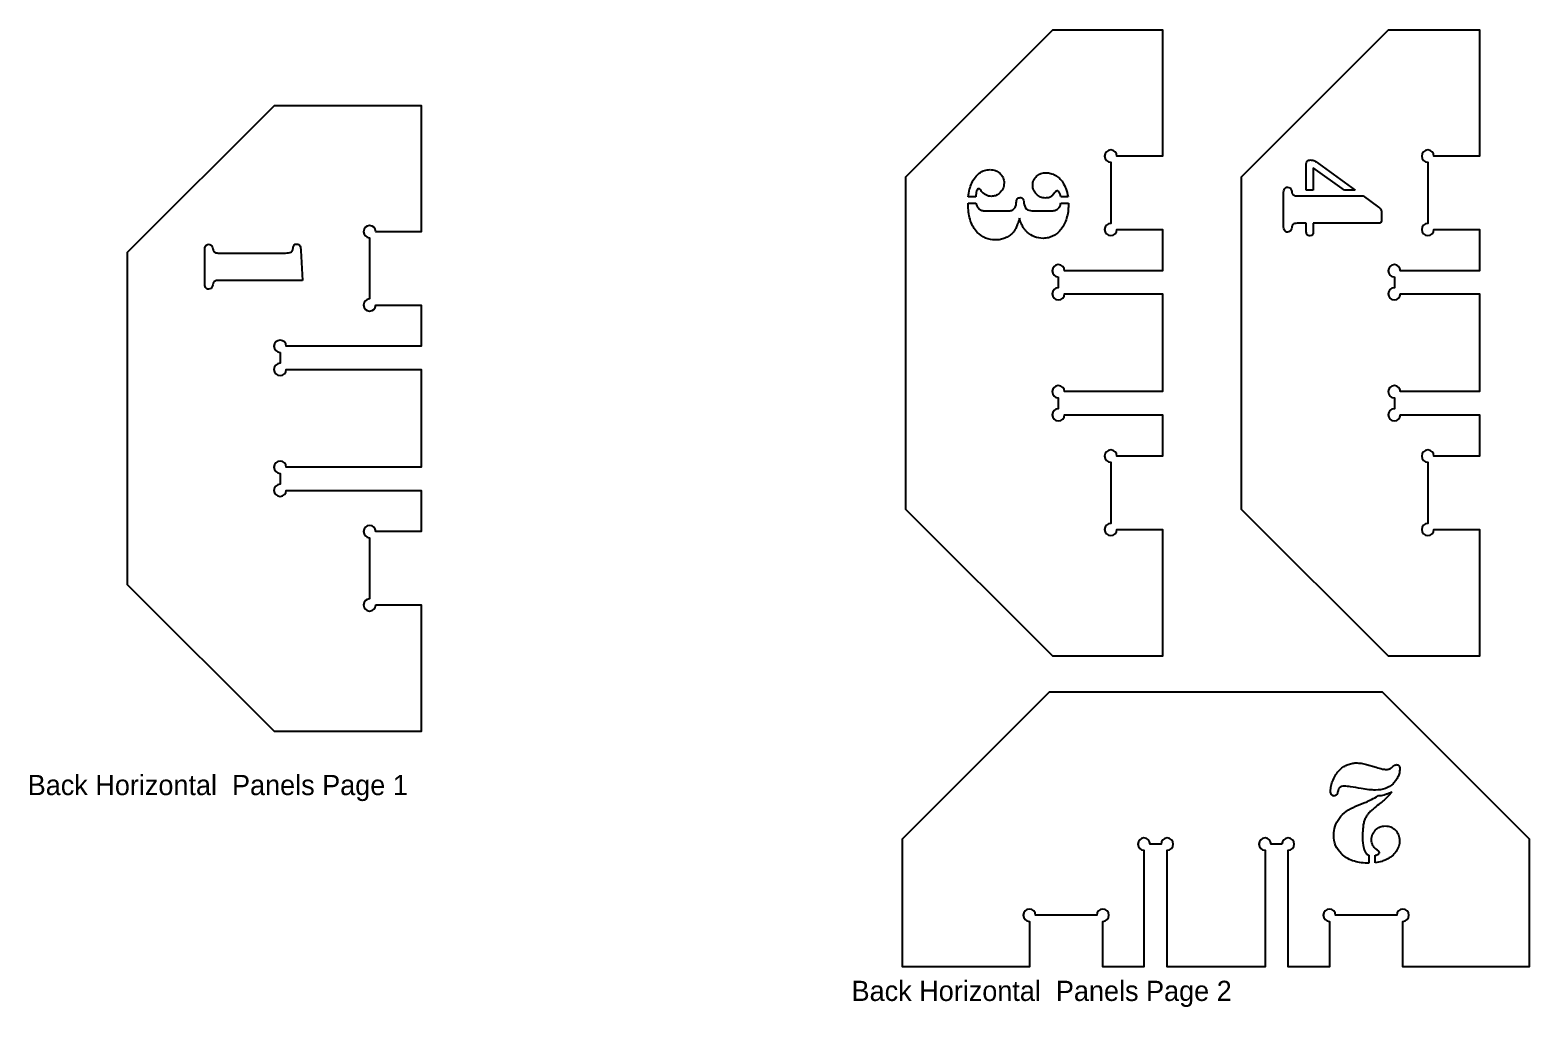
# Model space of a CAD drawing. Header units: inches. Extents: x 0.9 to 25.3, y 0.4 to 10.4.
# Drawn here: x 0.91 to 16.23, y 0.39 to 10.38 of the extents above; entities that cross this region are included whole.
import ezdxf

# ---------------------------------------------------------------- set-up
doc = ezdxf.new("R2010")
doc.units = ezdxf.units.IN
doc.header["$MEASUREMENT"] = 0
doc.layers.get('0').update_dxf_attribs({"lineweight": 0})

# ---------------------------------------------------------------- blocks, each defined once
blk = doc.blocks.new('Block_0')
at = {"color": 18, "lineweight": 25, "true_color": 0x000000}
for p, q in [((2.698, 7.795), (2.698, 8.125)), ((3.598, 8.132), (3.602, 8.158)), ((3.681, 8.125), (3.698, 7.82)), ((2.837, 8.1), (3.523, 8.1)), ((3.698, 7.82), (2.837, 7.82))]:
    blk.add_line(p, q, dxfattribs=at)
for points, knots in [([(3.469, 7.084), (3.434, 7.084), (3.406, 7.112), (3.406, 7.147), (3.406, 7.181), (3.434, 7.209), (3.469, 7.209), (3.503, 7.209), (3.531, 7.181), (3.531, 7.147), (3.531, 7.147), (4.911, 7.147), (4.911, 7.147), (4.911, 7.147), (4.911, 7.568), (4.911, 7.568), (4.911, 7.568), (4.446, 7.568), (4.446, 7.568), (4.446, 7.534), (4.418, 7.506), (4.383, 7.506), (4.349, 7.506), (4.321, 7.534), (4.321, 7.568), (4.321, 7.603), (4.349, 7.631), (4.383, 7.631), (4.383, 7.631), (4.383, 8.256), (4.383, 8.256), (4.349, 8.256), (4.321, 8.284), (4.321, 8.318), (4.321, 8.353), (4.349, 8.381), (4.383, 8.381), (4.418, 8.381), (4.446, 8.353), (4.446, 8.318), (4.446, 8.318), (4.911, 8.318), (4.911, 8.318), (4.911, 8.318), (4.911, 9.608), (4.911, 9.608), (4.911, 9.608), (3.411, 9.608), (3.411, 9.608), (3.411, 9.608), (1.911, 8.108), (1.911, 8.108), (1.911, 8.108), (1.911, 4.708), (1.911, 4.708), (1.911, 4.708), (3.411, 3.208), (3.411, 3.208), (3.411, 3.208), (4.911, 3.208), (4.911, 3.208), (4.911, 3.208), (4.911, 4.503), (4.911, 4.503), (4.911, 4.503), (4.446, 4.503), (4.446, 4.503), (4.446, 4.468), (4.418, 4.44), (4.383, 4.44), (4.349, 4.44), (4.321, 4.468), (4.321, 4.503), (4.321, 4.537), (4.349, 4.565), (4.383, 4.565), (4.383, 4.565), (4.383, 5.19), (4.383, 5.19), (4.349, 5.19), (4.321, 5.218), (4.321, 5.253), (4.321, 5.287), (4.349, 5.315), (4.383, 5.315), (4.418, 5.315), (4.446, 5.287), (4.446, 5.253), (4.446, 5.253), (4.911, 5.253), (4.911, 5.253), (4.911, 5.253), (4.911, 5.674), (4.911, 5.674), (4.911, 5.674), (3.531, 5.674), (3.531, 5.674), (3.531, 5.64), (3.503, 5.612), (3.469, 5.612), (3.434, 5.612), (3.406, 5.64), (3.406, 5.674), (3.406, 5.709), (3.434, 5.737), (3.469, 5.737), (3.469, 5.737), (3.469, 5.848), (3.469, 5.848), (3.434, 5.848), (3.406, 5.876), (3.406, 5.911), (3.406, 5.945), (3.434, 5.973), (3.469, 5.973), (3.503, 5.973), (3.531, 5.945), (3.531, 5.911), (3.531, 5.911), (4.911, 5.911), (4.911, 5.911), (4.911, 5.911), (4.911, 6.911), (4.911, 6.911), (4.911, 6.911), (3.531, 6.911), (3.531, 6.911), (3.531, 6.876), (3.503, 6.848), (3.469, 6.848), (3.434, 6.848), (3.406, 6.876), (3.406, 6.911), (3.406, 6.945), (3.434, 6.973), (3.469, 6.973), (3.469, 6.973), (3.469, 7.084), (3.469, 7.084)], [0, 0, 0, 0, 1, 1, 1, 2, 2, 2, 3, 3, 3, 4, 4, 4, 5, 5, 5, 6, 6, 6, 7, 7, 7, 8, 8, 8, 9, 9, 9, 10, 10, 10, 11, 11, 11, 12, 12, 12, 13, 13, 13, 14, 14, 14, 15, 15, 15, 16, 16, 16, 17, 17, 17, 18, 18, 18, 19, 19, 19, 20, 20, 20, 21, 21, 21, 22, 22, 22, 23, 23, 23, 24, 24, 24, 25, 25, 25, 26, 26, 26, 27, 27, 27, 28, 28, 28, 29, 29, 29, 30, 30, 30, 31, 31, 31, 32, 32, 32, 33, 33, 33, 34, 34, 34, 35, 35, 35, 36, 36, 36, 37, 37, 37, 38, 38, 38, 39, 39, 39, 40, 40, 40, 41, 41, 41, 42, 42, 42, 43, 43, 43, 44, 44, 44, 45, 45, 45, 46, 46, 46, 46]), ([(2.698, 8.125), (2.698, 8.135), (2.698, 8.144), (2.7, 8.153), (2.701, 8.159), (2.704, 8.165), (2.706, 8.171)], [0, 0, 0, 0, 1, 1, 1, 2, 2, 2, 2]), ([(2.706, 8.171), (2.71, 8.177), (2.714, 8.182), (2.72, 8.185), (2.725, 8.188), (2.731, 8.189), (2.737, 8.19)], [0, 0, 0, 0, 1, 1, 1, 2, 2, 2, 2]), ([(2.737, 8.19), (2.747, 8.189), (2.757, 8.187), (2.763, 8.181), (2.771, 8.176), (2.774, 8.165), (2.777, 8.155)], [0, 0, 0, 0, 1, 1, 1, 2, 2, 2, 2]), ([(2.777, 8.155), (2.779, 8.148), (2.781, 8.14), (2.783, 8.132), (2.784, 8.129), (2.786, 8.125), (2.787, 8.121)], [0, 0, 0, 0, 1, 1, 1, 2, 2, 2, 2]), ([(2.787, 8.121), (2.788, 8.12), (2.789, 8.118), (2.79, 8.116), (2.791, 8.114), (2.794, 8.113), (2.796, 8.111)], [0, 0, 0, 0, 1, 1, 1, 2, 2, 2, 2]), ([(3.578, 8.108), (3.583, 8.111), (3.589, 8.114), (3.592, 8.118), (3.595, 8.122), (3.597, 8.127), (3.598, 8.132)], [0, 0, 0, 0, 1, 1, 1, 2, 2, 2, 2]), ([(3.602, 8.158), (3.604, 8.168), (3.607, 8.178), (3.613, 8.184), (3.619, 8.189), (3.628, 8.191), (3.637, 8.192)], [0, 0, 0, 0, 1, 1, 1, 2, 2, 2, 2]), ([(3.637, 8.192), (3.644, 8.191), (3.652, 8.19), (3.658, 8.187), (3.664, 8.183), (3.669, 8.177), (3.673, 8.17)], [0, 0, 0, 0, 1, 1, 1, 2, 2, 2, 2]), ([(3.673, 8.17), (3.675, 8.165), (3.677, 8.159), (3.678, 8.154), (3.68, 8.144), (3.681, 8.135), (3.681, 8.125)], [0, 0, 0, 0, 1, 1, 1, 2, 2, 2, 2]), ([(2.796, 8.111), (2.801, 8.108), (2.807, 8.105), (2.812, 8.103), (2.82, 8.1), (2.828, 8.1), (2.837, 8.1)], [0, 0, 0, 0, 1, 1, 1, 2, 2, 2, 2]), ([(3.523, 8.1), (3.534, 8.1), (3.545, 8.1), (3.555, 8.102), (3.563, 8.103), (3.571, 8.106), (3.578, 8.108)], [0, 0, 0, 0, 1, 1, 1, 2, 2, 2, 2]), ([(2.837, 7.82), (2.828, 7.82), (2.82, 7.82), (2.812, 7.818), (2.807, 7.816), (2.801, 7.812), (2.796, 7.809)], [0, 0, 0, 0, 1, 1, 1, 2, 2, 2, 2]), ([(2.706, 7.748), (2.704, 7.755), (2.701, 7.761), (2.7, 7.767), (2.698, 7.776), (2.698, 7.785), (2.698, 7.795)], [0, 0, 0, 0, 1, 1, 1, 2, 2, 2, 2]), ([(2.737, 7.729), (2.731, 7.73), (2.725, 7.731), (2.72, 7.734), (2.714, 7.737), (2.71, 7.743), (2.706, 7.748)], [0, 0, 0, 0, 1, 1, 1, 2, 2, 2, 2]), ([(2.777, 7.765), (2.774, 7.754), (2.771, 7.744), (2.763, 7.738), (2.757, 7.733), (2.747, 7.731), (2.737, 7.729)], [0, 0, 0, 0, 1, 1, 1, 2, 2, 2, 2]), ([(2.787, 7.798), (2.786, 7.795), (2.784, 7.791), (2.783, 7.787), (2.781, 7.78), (2.779, 7.772), (2.777, 7.765)], [0, 0, 0, 0, 1, 1, 1, 2, 2, 2, 2]), ([(2.796, 7.809), (2.794, 7.808), (2.791, 7.806), (2.79, 7.804), (2.789, 7.802), (2.788, 7.8), (2.787, 7.798)], [0, 0, 0, 0, 1, 1, 1, 2, 2, 2, 2])]:
    blk.add_open_spline(points, degree=3, knots=knots, dxfattribs=at)
blk = doc.blocks.new('Block_1')
at = {"color": 18, "lineweight": 25, "true_color": 0x000000}
for p, q in [((14.568, 2.872), (14.665, 2.844)), ((14.455, 2.445), (14.551, 2.483)), ((14.668, 2.542), (14.69, 2.554)), ((14.591, 1.864), (14.572, 1.864)), ((14.591, 1.944), (14.591, 1.864)), ((14.656, 1.866), (14.656, 1.944))]:
    blk.add_line(p, q, dxfattribs=at)
for points, knots in [([(13.704, 2.058), (13.704, 2.093), (13.732, 2.121), (13.767, 2.121), (13.801, 2.121), (13.829, 2.093), (13.829, 2.058), (13.829, 2.024), (13.801, 1.996), (13.767, 1.996), (13.767, 1.996), (13.767, 0.804), (13.767, 0.804), (13.767, 0.804), (14.188, 0.804), (14.188, 0.804), (14.188, 0.804), (14.188, 1.269), (14.188, 1.269), (14.154, 1.269), (14.126, 1.297), (14.126, 1.332), (14.126, 1.366), (14.154, 1.394), (14.188, 1.394), (14.223, 1.394), (14.251, 1.366), (14.251, 1.332), (14.251, 1.332), (14.876, 1.332), (14.876, 1.332), (14.876, 1.366), (14.904, 1.394), (14.938, 1.394), (14.973, 1.394), (15.001, 1.366), (15.001, 1.332), (15.001, 1.297), (14.973, 1.269), (14.938, 1.269), (14.938, 1.269), (14.938, 0.804), (14.938, 0.804), (14.938, 0.804), (16.228, 0.804), (16.228, 0.804), (16.228, 0.804), (16.228, 2.114), (16.228, 2.114), (16.228, 2.114), (14.728, 3.614), (14.728, 3.614), (14.728, 3.614), (11.328, 3.614), (11.328, 3.614), (11.328, 3.614), (9.828, 2.114), (9.828, 2.114), (9.828, 2.114), (9.828, 0.804), (9.828, 0.804), (9.828, 0.804), (11.123, 0.804), (11.123, 0.804), (11.123, 0.804), (11.123, 1.269), (11.123, 1.269), (11.089, 1.269), (11.061, 1.297), (11.061, 1.332), (11.061, 1.366), (11.089, 1.394), (11.123, 1.394), (11.158, 1.394), (11.186, 1.366), (11.186, 1.332), (11.186, 1.332), (11.811, 1.332), (11.811, 1.332), (11.811, 1.366), (11.839, 1.394), (11.873, 1.394), (11.908, 1.394), (11.936, 1.366), (11.936, 1.332), (11.936, 1.297), (11.908, 1.269), (11.873, 1.269), (11.873, 1.269), (11.873, 0.804), (11.873, 0.804), (11.873, 0.804), (12.294, 0.804), (12.294, 0.804), (12.294, 0.804), (12.294, 1.996), (12.294, 1.996), (12.26, 1.996), (12.232, 2.024), (12.232, 2.058), (12.232, 2.093), (12.26, 2.121), (12.294, 2.121), (12.329, 2.121), (12.357, 2.093), (12.357, 2.058), (12.357, 2.058), (12.468, 2.058), (12.468, 2.058), (12.468, 2.093), (12.496, 2.121), (12.531, 2.121), (12.565, 2.121), (12.593, 2.093), (12.593, 2.058), (12.593, 2.024), (12.565, 1.996), (12.531, 1.996), (12.531, 1.996), (12.531, 0.804), (12.531, 0.804), (12.531, 0.804), (13.531, 0.804), (13.531, 0.804), (13.531, 0.804), (13.531, 1.996), (13.531, 1.996), (13.496, 1.996), (13.468, 2.024), (13.468, 2.058), (13.468, 2.093), (13.496, 2.121), (13.531, 2.121), (13.565, 2.121), (13.593, 2.093), (13.593, 2.058), (13.593, 2.058), (13.704, 2.058), (13.704, 2.058)], [0, 0, 0, 0, 1, 1, 1, 2, 2, 2, 3, 3, 3, 4, 4, 4, 5, 5, 5, 6, 6, 6, 7, 7, 7, 8, 8, 8, 9, 9, 9, 10, 10, 10, 11, 11, 11, 12, 12, 12, 13, 13, 13, 14, 14, 14, 15, 15, 15, 16, 16, 16, 17, 17, 17, 18, 18, 18, 19, 19, 19, 20, 20, 20, 21, 21, 21, 22, 22, 22, 23, 23, 23, 24, 24, 24, 25, 25, 25, 26, 26, 26, 27, 27, 27, 28, 28, 28, 29, 29, 29, 30, 30, 30, 31, 31, 31, 32, 32, 32, 33, 33, 33, 34, 34, 34, 35, 35, 35, 36, 36, 36, 37, 37, 37, 38, 38, 38, 39, 39, 39, 40, 40, 40, 41, 41, 41, 42, 42, 42, 43, 43, 43, 44, 44, 44, 45, 45, 45, 46, 46, 46, 46]), ([(14.226, 2.713), (14.235, 2.733), (14.244, 2.752), (14.255, 2.77), (14.265, 2.785), (14.277, 2.8), (14.29, 2.814)], [0, 0, 0, 0, 1, 1, 1, 2, 2, 2, 2]), ([(14.29, 2.814), (14.301, 2.825), (14.313, 2.835), (14.326, 2.844), (14.339, 2.853), (14.354, 2.861), (14.369, 2.868)], [0, 0, 0, 0, 1, 1, 1, 2, 2, 2, 2]), ([(14.369, 2.868), (14.385, 2.874), (14.4, 2.88), (14.416, 2.883), (14.43, 2.886), (14.445, 2.887), (14.459, 2.889)], [0, 0, 0, 0, 1, 1, 1, 2, 2, 2, 2]), ([(14.459, 2.889), (14.477, 2.888), (14.495, 2.887), (14.512, 2.885), (14.531, 2.882), (14.549, 2.877), (14.568, 2.872)], [0, 0, 0, 0, 1, 1, 1, 2, 2, 2, 2]), ([(14.665, 2.844), (14.687, 2.837), (14.709, 2.831), (14.732, 2.826), (14.744, 2.824), (14.757, 2.822), (14.77, 2.821)], [0, 0, 0, 0, 1, 1, 1, 2, 2, 2, 2]), ([(14.77, 2.821), (14.782, 2.822), (14.793, 2.824), (14.803, 2.828), (14.816, 2.834), (14.827, 2.843), (14.838, 2.852)], [0, 0, 0, 0, 1, 1, 1, 2, 2, 2, 2]), ([(14.838, 2.852), (14.844, 2.857), (14.851, 2.863), (14.858, 2.866), (14.863, 2.868), (14.868, 2.869), (14.873, 2.871)], [0, 0, 0, 0, 1, 1, 1, 2, 2, 2, 2]), ([(14.873, 2.871), (14.878, 2.87), (14.883, 2.87), (14.887, 2.868), (14.892, 2.866), (14.895, 2.863), (14.899, 2.86)], [0, 0, 0, 0, 1, 1, 1, 2, 2, 2, 2]), ([(14.908, 2.828), (14.907, 2.815), (14.906, 2.802), (14.903, 2.788), (14.9, 2.775), (14.895, 2.761), (14.89, 2.748)], [0, 0, 0, 0, 1, 1, 1, 2, 2, 2, 2]), ([(14.899, 2.86), (14.901, 2.856), (14.904, 2.851), (14.906, 2.847), (14.907, 2.841), (14.908, 2.835), (14.908, 2.828)], [0, 0, 0, 0, 1, 1, 1, 2, 2, 2, 2]), ([(14.199, 2.6), (14.201, 2.618), (14.202, 2.636), (14.206, 2.653), (14.21, 2.674), (14.218, 2.693), (14.226, 2.713)], [0, 0, 0, 0, 1, 1, 1, 2, 2, 2, 2]), ([(14.28, 2.618), (14.279, 2.614), (14.278, 2.61), (14.277, 2.606), (14.275, 2.6), (14.273, 2.594), (14.272, 2.588)], [0, 0, 0, 0, 1, 1, 1, 2, 2, 2, 2]), ([(14.289, 2.633), (14.288, 2.631), (14.286, 2.628), (14.284, 2.626), (14.283, 2.623), (14.281, 2.621), (14.28, 2.618)], [0, 0, 0, 0, 1, 1, 1, 2, 2, 2, 2]), ([(14.341, 2.651), (14.331, 2.65), (14.32, 2.65), (14.311, 2.646), (14.303, 2.643), (14.296, 2.638), (14.289, 2.633)], [0, 0, 0, 0, 1, 1, 1, 2, 2, 2, 2]), ([(14.514, 2.626), (14.478, 2.633), (14.442, 2.64), (14.405, 2.645), (14.384, 2.647), (14.363, 2.649), (14.341, 2.651)], [0, 0, 0, 0, 1, 1, 1, 2, 2, 2, 2]), ([(14.659, 2.61), (14.638, 2.611), (14.617, 2.612), (14.596, 2.614), (14.569, 2.617), (14.541, 2.622), (14.514, 2.626)], [0, 0, 0, 0, 1, 1, 1, 2, 2, 2, 2]), ([(14.84, 2.676), (14.815, 2.657), (14.79, 2.638), (14.762, 2.627), (14.73, 2.614), (14.694, 2.612), (14.659, 2.61)], [0, 0, 0, 0, 1, 1, 1, 2, 2, 2, 2]), ([(14.89, 2.748), (14.883, 2.735), (14.877, 2.721), (14.868, 2.709), (14.86, 2.697), (14.85, 2.687), (14.84, 2.676)], [0, 0, 0, 0, 1, 1, 1, 2, 2, 2, 2]), ([(14.21, 2.563), (14.207, 2.568), (14.204, 2.574), (14.202, 2.579), (14.2, 2.586), (14.2, 2.593), (14.199, 2.6)], [0, 0, 0, 0, 1, 1, 1, 2, 2, 2, 2]), ([(14.237, 2.55), (14.232, 2.551), (14.227, 2.551), (14.222, 2.553), (14.218, 2.555), (14.214, 2.559), (14.21, 2.563)], [0, 0, 0, 0, 1, 1, 1, 2, 2, 2, 2]), ([(14.272, 2.588), (14.269, 2.577), (14.266, 2.567), (14.259, 2.56), (14.254, 2.555), (14.245, 2.553), (14.237, 2.55)], [0, 0, 0, 0, 1, 1, 1, 2, 2, 2, 2]), ([(14.551, 2.483), (14.568, 2.491), (14.584, 2.498), (14.601, 2.506), (14.624, 2.517), (14.646, 2.53), (14.668, 2.542)], [0, 0, 0, 0, 1, 1, 1, 2, 2, 2, 2]), ([(14.692, 2.464), (14.673, 2.449), (14.653, 2.433), (14.635, 2.417), (14.623, 2.407), (14.611, 2.397), (14.6, 2.386)], [0, 0, 0, 0, 1, 1, 1, 2, 2, 2, 2]), ([(14.69, 2.554), (14.7, 2.555), (14.71, 2.555), (14.719, 2.556), (14.728, 2.558), (14.738, 2.56), (14.747, 2.562)], [0, 0, 0, 0, 1, 1, 1, 2, 2, 2, 2]), ([(14.772, 2.531), (14.761, 2.521), (14.75, 2.511), (14.739, 2.502), (14.724, 2.488), (14.708, 2.476), (14.692, 2.464)], [0, 0, 0, 0, 1, 1, 1, 2, 2, 2, 2]), ([(14.747, 2.562), (14.758, 2.566), (14.769, 2.57), (14.78, 2.574), (14.795, 2.579), (14.81, 2.586), (14.825, 2.592)], [0, 0, 0, 0, 1, 1, 1, 2, 2, 2, 2]), ([(14.825, 2.592), (14.817, 2.581), (14.808, 2.57), (14.799, 2.559), (14.79, 2.55), (14.781, 2.54), (14.772, 2.531)], [0, 0, 0, 0, 1, 1, 1, 2, 2, 2, 2]), ([(14.232, 2.149), (14.235, 2.181), (14.237, 2.213), (14.247, 2.242), (14.256, 2.271), (14.273, 2.298), (14.29, 2.324)], [0, 0, 0, 0, 1, 1, 1, 2, 2, 2, 2]), ([(14.29, 2.324), (14.312, 2.349), (14.334, 2.373), (14.36, 2.393), (14.389, 2.414), (14.422, 2.429), (14.455, 2.445)], [0, 0, 0, 0, 1, 1, 1, 2, 2, 2, 2]), ([(14.559, 2.331), (14.554, 2.319), (14.549, 2.307), (14.545, 2.295), (14.54, 2.282), (14.538, 2.268), (14.535, 2.255)], [0, 0, 0, 0, 1, 1, 1, 2, 2, 2, 2]), ([(14.6, 2.386), (14.592, 2.378), (14.584, 2.369), (14.578, 2.36), (14.571, 2.351), (14.565, 2.341), (14.559, 2.331)], [0, 0, 0, 0, 1, 1, 1, 2, 2, 2, 2]), ([(14.311, 1.958), (14.288, 1.985), (14.265, 2.012), (14.252, 2.044), (14.239, 2.076), (14.235, 2.112), (14.232, 2.149)], [0, 0, 0, 0, 1, 1, 1, 2, 2, 2, 2]), ([(14.528, 2.144), (14.527, 2.111), (14.527, 2.078), (14.533, 2.046), (14.537, 2.026), (14.543, 2.006), (14.549, 1.986)], [0, 0, 0, 0, 1, 1, 1, 2, 2, 2, 2]), ([(14.535, 2.255), (14.533, 2.238), (14.531, 2.222), (14.529, 2.205), (14.528, 2.185), (14.528, 2.165), (14.528, 2.144)], [0, 0, 0, 0, 1, 1, 1, 2, 2, 2, 2]), ([(14.619, 2.107), (14.62, 2.125), (14.622, 2.143), (14.629, 2.159), (14.636, 2.175), (14.648, 2.189), (14.66, 2.203)], [0, 0, 0, 0, 1, 1, 1, 2, 2, 2, 2]), ([(14.66, 2.203), (14.675, 2.215), (14.69, 2.227), (14.706, 2.234), (14.723, 2.241), (14.741, 2.242), (14.76, 2.244)], [0, 0, 0, 0, 1, 1, 1, 2, 2, 2, 2]), ([(14.76, 2.244), (14.779, 2.242), (14.799, 2.241), (14.817, 2.234), (14.834, 2.226), (14.849, 2.214), (14.864, 2.202)], [0, 0, 0, 0, 1, 1, 1, 2, 2, 2, 2]), ([(14.864, 2.202), (14.876, 2.186), (14.888, 2.171), (14.895, 2.154), (14.902, 2.136), (14.904, 2.115), (14.906, 2.095)], [0, 0, 0, 0, 1, 1, 1, 2, 2, 2, 2]), ([(14.633, 2.044), (14.629, 2.053), (14.625, 2.063), (14.622, 2.073), (14.62, 2.084), (14.619, 2.096), (14.619, 2.107)], [0, 0, 0, 0, 1, 1, 1, 2, 2, 2, 2]), ([(14.681, 1.995), (14.671, 2.002), (14.661, 2.009), (14.653, 2.018), (14.645, 2.026), (14.639, 2.035), (14.633, 2.044)], [0, 0, 0, 0, 1, 1, 1, 2, 2, 2, 2]), ([(14.701, 1.973), (14.699, 1.977), (14.698, 1.98), (14.695, 1.983), (14.692, 1.988), (14.686, 1.991), (14.681, 1.995)], [0, 0, 0, 0, 1, 1, 1, 2, 2, 2, 2]), ([(14.906, 2.095), (14.904, 2.075), (14.903, 2.055), (14.897, 2.037), (14.891, 2.018), (14.88, 2), (14.87, 1.983)], [0, 0, 0, 0, 1, 1, 1, 2, 2, 2, 2]), ([(14.426, 1.889), (14.404, 1.898), (14.382, 1.907), (14.363, 1.919), (14.344, 1.93), (14.327, 1.944), (14.311, 1.958)], [0, 0, 0, 0, 1, 1, 1, 2, 2, 2, 2]), ([(14.572, 1.864), (14.547, 1.865), (14.522, 1.866), (14.497, 1.87), (14.473, 1.874), (14.45, 1.882), (14.426, 1.889)], [0, 0, 0, 0, 1, 1, 1, 2, 2, 2, 2]), ([(14.549, 1.986), (14.551, 1.981), (14.554, 1.976), (14.557, 1.972), (14.56, 1.968), (14.563, 1.965), (14.566, 1.961)], [0, 0, 0, 0, 1, 1, 1, 2, 2, 2, 2]), ([(14.566, 1.961), (14.569, 1.958), (14.573, 1.955), (14.577, 1.953), (14.581, 1.949), (14.586, 1.947), (14.591, 1.944)], [0, 0, 0, 0, 1, 1, 1, 2, 2, 2, 2]), ([(14.656, 1.944), (14.662, 1.946), (14.668, 1.947), (14.674, 1.949), (14.679, 1.951), (14.684, 1.954), (14.689, 1.957)], [0, 0, 0, 0, 1, 1, 1, 2, 2, 2, 2]), ([(14.772, 1.901), (14.755, 1.894), (14.739, 1.888), (14.723, 1.882), (14.701, 1.876), (14.678, 1.871), (14.656, 1.866)], [0, 0, 0, 0, 1, 1, 1, 2, 2, 2, 2]), ([(14.689, 1.957), (14.693, 1.959), (14.696, 1.961), (14.698, 1.965), (14.7, 1.967), (14.7, 1.97), (14.701, 1.973)], [0, 0, 0, 0, 1, 1, 1, 2, 2, 2, 2]), ([(14.87, 1.983), (14.857, 1.966), (14.843, 1.95), (14.827, 1.936), (14.811, 1.922), (14.791, 1.911), (14.772, 1.901)], [0, 0, 0, 0, 1, 1, 1, 2, 2, 2, 2])]:
    blk.add_open_spline(points, degree=3, knots=knots, dxfattribs=at)
blk = doc.blocks.new('Block_2')
at = {"color": 18, "lineweight": 25, "true_color": 0x000000}
for p, q in [((10.498, 8.578), (10.499, 8.61)), ((10.575, 8.675), (10.499, 8.675)), ((10.499, 8.61), (10.575, 8.61)), ((11.384, 8.72), (11.356, 8.686)), ((11.519, 8.675), (11.445, 8.675)), ((11.445, 8.61), (11.523, 8.61)), ((11.523, 8.61), (11.523, 8.59)), ((10.678, 8.531), (10.888, 8.531)), ((11.15, 8.53), (11.178, 8.531)), ((11.178, 8.531), (11.344, 8.531))]:
    blk.add_line(p, q, dxfattribs=at)
for points, knots in [([(11.419, 7.856), (11.385, 7.856), (11.357, 7.884), (11.357, 7.919), (11.357, 7.953), (11.385, 7.981), (11.419, 7.981), (11.454, 7.981), (11.482, 7.953), (11.482, 7.919), (11.482, 7.919), (12.482, 7.919), (12.482, 7.919), (12.482, 7.919), (12.482, 8.34), (12.482, 8.34), (12.482, 8.34), (12.017, 8.34), (12.017, 8.34), (12.017, 8.306), (11.989, 8.278), (11.954, 8.278), (11.92, 8.278), (11.892, 8.306), (11.892, 8.34), (11.892, 8.375), (11.92, 8.403), (11.954, 8.403), (11.954, 8.403), (11.954, 9.028), (11.954, 9.028), (11.92, 9.028), (11.892, 9.056), (11.892, 9.09), (11.892, 9.125), (11.92, 9.153), (11.954, 9.153), (11.989, 9.153), (12.017, 9.125), (12.017, 9.09), (12.017, 9.09), (12.482, 9.09), (12.482, 9.09), (12.482, 9.09), (12.482, 10.38), (12.482, 10.38), (12.482, 10.38), (11.362, 10.38), (11.362, 10.38), (11.362, 10.38), (9.862, 8.88), (9.862, 8.88), (9.862, 8.88), (9.862, 5.48), (9.862, 5.48), (9.862, 5.48), (11.362, 3.98), (11.362, 3.98), (11.362, 3.98), (12.482, 3.98), (12.482, 3.98), (12.482, 3.98), (12.482, 5.275), (12.482, 5.275), (12.482, 5.275), (12.017, 5.275), (12.017, 5.275), (12.017, 5.24), (11.989, 5.212), (11.954, 5.212), (11.92, 5.212), (11.892, 5.24), (11.892, 5.275), (11.892, 5.31), (11.92, 5.337), (11.954, 5.337), (11.954, 5.337), (11.954, 5.962), (11.954, 5.962), (11.92, 5.962), (11.892, 5.99), (11.892, 6.025), (11.892, 6.06), (11.92, 6.087), (11.954, 6.087), (11.989, 6.087), (12.017, 6.06), (12.017, 6.025), (12.017, 6.025), (12.482, 6.025), (12.482, 6.025), (12.482, 6.025), (12.482, 6.446), (12.482, 6.446), (12.482, 6.446), (11.482, 6.446), (11.482, 6.446), (11.482, 6.412), (11.454, 6.384), (11.419, 6.384), (11.385, 6.384), (11.357, 6.412), (11.357, 6.446), (11.357, 6.481), (11.385, 6.509), (11.419, 6.509), (11.419, 6.509), (11.419, 6.62), (11.419, 6.62), (11.385, 6.62), (11.357, 6.648), (11.357, 6.683), (11.357, 6.717), (11.385, 6.745), (11.419, 6.745), (11.454, 6.745), (11.482, 6.717), (11.482, 6.683), (11.482, 6.683), (12.482, 6.683), (12.482, 6.683), (12.482, 6.683), (12.482, 7.683), (12.482, 7.683), (12.482, 7.683), (11.482, 7.683), (11.482, 7.683), (11.482, 7.648), (11.454, 7.62), (11.419, 7.62), (11.385, 7.62), (11.357, 7.648), (11.357, 7.683), (11.357, 7.717), (11.385, 7.745), (11.419, 7.745), (11.419, 7.745), (11.419, 7.856), (11.419, 7.856)], [0, 0, 0, 0, 1, 1, 1, 2, 2, 2, 3, 3, 3, 4, 4, 4, 5, 5, 5, 6, 6, 6, 7, 7, 7, 8, 8, 8, 9, 9, 9, 10, 10, 10, 11, 11, 11, 12, 12, 12, 13, 13, 13, 14, 14, 14, 15, 15, 15, 16, 16, 16, 17, 17, 17, 18, 18, 18, 19, 19, 19, 20, 20, 20, 21, 21, 21, 22, 22, 22, 23, 23, 23, 24, 24, 24, 25, 25, 25, 26, 26, 26, 27, 27, 27, 28, 28, 28, 29, 29, 29, 30, 30, 30, 31, 31, 31, 32, 32, 32, 33, 33, 33, 34, 34, 34, 35, 35, 35, 36, 36, 36, 37, 37, 37, 38, 38, 38, 39, 39, 39, 40, 40, 40, 41, 41, 41, 42, 42, 42, 43, 43, 43, 44, 44, 44, 45, 45, 45, 46, 46, 46, 46]), ([(10.534, 8.815), (10.545, 8.835), (10.555, 8.855), (10.569, 8.873), (10.581, 8.889), (10.597, 8.903), (10.612, 8.917)], [0, 0, 0, 0, 1, 1, 1, 2, 2, 2, 2]), ([(10.612, 8.917), (10.629, 8.927), (10.646, 8.938), (10.664, 8.944), (10.682, 8.95), (10.702, 8.951), (10.721, 8.953)], [0, 0, 0, 0, 1, 1, 1, 2, 2, 2, 2]), ([(10.721, 8.953), (10.741, 8.951), (10.76, 8.95), (10.778, 8.943), (10.795, 8.937), (10.809, 8.925), (10.824, 8.913)], [0, 0, 0, 0, 1, 1, 1, 2, 2, 2, 2]), ([(10.824, 8.913), (10.836, 8.899), (10.848, 8.885), (10.855, 8.869), (10.862, 8.853), (10.864, 8.834), (10.866, 8.815)], [0, 0, 0, 0, 1, 1, 1, 2, 2, 2, 2]), ([(11.157, 8.793), (11.159, 8.811), (11.16, 8.828), (11.167, 8.843), (11.174, 8.858), (11.185, 8.871), (11.196, 8.884)], [0, 0, 0, 0, 1, 1, 1, 2, 2, 2, 2]), ([(11.196, 8.884), (11.21, 8.895), (11.224, 8.906), (11.24, 8.912), (11.257, 8.918), (11.275, 8.919), (11.293, 8.921)], [0, 0, 0, 0, 1, 1, 1, 2, 2, 2, 2]), ([(11.293, 8.921), (11.31, 8.92), (11.326, 8.919), (11.342, 8.914), (11.358, 8.91), (11.373, 8.902), (11.388, 8.895)], [0, 0, 0, 0, 1, 1, 1, 2, 2, 2, 2]), ([(11.388, 8.895), (11.403, 8.885), (11.417, 8.875), (11.43, 8.864), (11.443, 8.851), (11.454, 8.837), (11.465, 8.822)], [0, 0, 0, 0, 1, 1, 1, 2, 2, 2, 2]), ([(10.499, 8.675), (10.502, 8.701), (10.506, 8.726), (10.513, 8.751), (10.518, 8.772), (10.526, 8.793), (10.534, 8.815)], [0, 0, 0, 0, 1, 1, 1, 2, 2, 2, 2]), ([(10.584, 8.733), (10.582, 8.724), (10.579, 8.715), (10.578, 8.706), (10.576, 8.696), (10.576, 8.686), (10.575, 8.675)], [0, 0, 0, 0, 1, 1, 1, 2, 2, 2, 2]), ([(10.605, 8.758), (10.601, 8.756), (10.597, 8.755), (10.594, 8.752), (10.589, 8.747), (10.587, 8.74), (10.584, 8.733)], [0, 0, 0, 0, 1, 1, 1, 2, 2, 2, 2]), ([(10.63, 8.735), (10.626, 8.741), (10.622, 8.748), (10.616, 8.752), (10.612, 8.755), (10.609, 8.756), (10.605, 8.758)], [0, 0, 0, 0, 1, 1, 1, 2, 2, 2, 2]), ([(10.677, 8.694), (10.668, 8.699), (10.659, 8.705), (10.651, 8.712), (10.644, 8.718), (10.637, 8.727), (10.63, 8.735)], [0, 0, 0, 0, 1, 1, 1, 2, 2, 2, 2]), ([(10.866, 8.815), (10.863, 8.795), (10.861, 8.774), (10.853, 8.756), (10.844, 8.738), (10.829, 8.723), (10.814, 8.708)], [0, 0, 0, 0, 1, 1, 1, 2, 2, 2, 2]), ([(11.195, 8.701), (11.184, 8.714), (11.173, 8.728), (11.167, 8.743), (11.16, 8.758), (11.159, 8.776), (11.157, 8.793)], [0, 0, 0, 0, 1, 1, 1, 2, 2, 2, 2]), ([(11.407, 8.735), (11.403, 8.734), (11.399, 8.733), (11.395, 8.731), (11.391, 8.729), (11.387, 8.724), (11.384, 8.72)], [0, 0, 0, 0, 1, 1, 1, 2, 2, 2, 2]), ([(11.419, 8.73), (11.417, 8.732), (11.415, 8.733), (11.413, 8.734), (11.411, 8.735), (11.409, 8.735), (11.407, 8.735)], [0, 0, 0, 0, 1, 1, 1, 2, 2, 2, 2]), ([(11.431, 8.716), (11.43, 8.719), (11.428, 8.722), (11.426, 8.724), (11.424, 8.726), (11.422, 8.728), (11.419, 8.73)], [0, 0, 0, 0, 1, 1, 1, 2, 2, 2, 2]), ([(11.465, 8.822), (11.476, 8.801), (11.488, 8.78), (11.497, 8.758), (11.507, 8.732), (11.513, 8.703), (11.519, 8.675)], [0, 0, 0, 0, 1, 1, 1, 2, 2, 2, 2]), ([(10.522, 8.427), (10.515, 8.451), (10.508, 8.475), (10.504, 8.499), (10.5, 8.525), (10.499, 8.552), (10.498, 8.578)], [0, 0, 0, 0, 1, 1, 1, 2, 2, 2, 2]), ([(10.575, 8.61), (10.579, 8.598), (10.583, 8.585), (10.59, 8.575), (10.595, 8.566), (10.603, 8.558), (10.61, 8.551)], [0, 0, 0, 0, 1, 1, 1, 2, 2, 2, 2]), ([(10.736, 8.678), (10.726, 8.679), (10.716, 8.68), (10.706, 8.682), (10.696, 8.685), (10.687, 8.689), (10.677, 8.694)], [0, 0, 0, 0, 1, 1, 1, 2, 2, 2, 2]), ([(10.814, 8.708), (10.802, 8.7), (10.79, 8.691), (10.776, 8.686), (10.764, 8.681), (10.75, 8.68), (10.736, 8.678)], [0, 0, 0, 0, 1, 1, 1, 2, 2, 2, 2]), ([(10.96, 8.547), (10.968, 8.555), (10.976, 8.564), (10.981, 8.574), (10.987, 8.585), (10.988, 8.598), (10.989, 8.612)], [0, 0, 0, 0, 1, 1, 1, 2, 2, 2, 2]), ([(10.989, 8.612), (10.99, 8.62), (10.99, 8.628), (10.992, 8.636), (10.993, 8.641), (10.995, 8.646), (10.997, 8.65)], [0, 0, 0, 0, 1, 1, 1, 2, 2, 2, 2]), ([(10.997, 8.65), (11.001, 8.655), (11.005, 8.66), (11.01, 8.663), (11.015, 8.665), (11.021, 8.666), (11.028, 8.667)], [0, 0, 0, 0, 1, 1, 1, 2, 2, 2, 2]), ([(11.028, 8.667), (11.034, 8.666), (11.04, 8.666), (11.045, 8.664), (11.049, 8.662), (11.053, 8.659), (11.056, 8.655)], [0, 0, 0, 0, 1, 1, 1, 2, 2, 2, 2]), ([(11.056, 8.655), (11.059, 8.65), (11.061, 8.644), (11.063, 8.639), (11.065, 8.63), (11.066, 8.621), (11.067, 8.612)], [0, 0, 0, 0, 1, 1, 1, 2, 2, 2, 2]), ([(11.067, 8.612), (11.072, 8.588), (11.077, 8.564), (11.091, 8.551), (11.105, 8.538), (11.128, 8.534), (11.15, 8.53)], [0, 0, 0, 0, 1, 1, 1, 2, 2, 2, 2]), ([(11.287, 8.662), (11.27, 8.664), (11.252, 8.665), (11.237, 8.672), (11.222, 8.678), (11.209, 8.689), (11.195, 8.701)], [0, 0, 0, 0, 1, 1, 1, 2, 2, 2, 2]), ([(11.356, 8.686), (11.348, 8.679), (11.339, 8.672), (11.329, 8.668), (11.316, 8.663), (11.302, 8.663), (11.287, 8.662)], [0, 0, 0, 0, 1, 1, 1, 2, 2, 2, 2]), ([(11.412, 8.549), (11.42, 8.556), (11.427, 8.564), (11.432, 8.573), (11.438, 8.584), (11.442, 8.597), (11.445, 8.61)], [0, 0, 0, 0, 1, 1, 1, 2, 2, 2, 2]), ([(11.445, 8.675), (11.443, 8.684), (11.441, 8.692), (11.438, 8.7), (11.436, 8.706), (11.434, 8.711), (11.431, 8.716)], [0, 0, 0, 0, 1, 1, 1, 2, 2, 2, 2]), ([(11.523, 8.59), (11.522, 8.566), (11.521, 8.543), (11.518, 8.521), (11.515, 8.498), (11.509, 8.476), (11.503, 8.454)], [0, 0, 0, 0, 1, 1, 1, 2, 2, 2, 2]), ([(10.591, 8.311), (10.577, 8.328), (10.562, 8.345), (10.551, 8.364), (10.539, 8.384), (10.53, 8.406), (10.522, 8.427)], [0, 0, 0, 0, 1, 1, 1, 2, 2, 2, 2]), ([(10.61, 8.551), (10.614, 8.547), (10.619, 8.544), (10.624, 8.541), (10.628, 8.539), (10.633, 8.537), (10.638, 8.535)], [0, 0, 0, 0, 1, 1, 1, 2, 2, 2, 2]), ([(10.638, 8.535), (10.644, 8.534), (10.65, 8.533), (10.656, 8.532), (10.663, 8.531), (10.671, 8.531), (10.678, 8.531)], [0, 0, 0, 0, 1, 1, 1, 2, 2, 2, 2]), ([(10.888, 8.531), (10.897, 8.531), (10.906, 8.531), (10.915, 8.532), (10.921, 8.532), (10.927, 8.533), (10.933, 8.534)], [0, 0, 0, 0, 1, 1, 1, 2, 2, 2, 2]), ([(10.933, 8.534), (10.938, 8.535), (10.942, 8.537), (10.947, 8.539), (10.951, 8.541), (10.956, 8.544), (10.96, 8.547)], [0, 0, 0, 0, 1, 1, 1, 2, 2, 2, 2]), ([(11.022, 8.455), (11.016, 8.436), (11.01, 8.417), (11.004, 8.399), (10.999, 8.386), (10.993, 8.373), (10.988, 8.36)], [0, 0, 0, 0, 1, 1, 1, 2, 2, 2, 2]), ([(11.056, 8.369), (11.05, 8.382), (11.044, 8.394), (11.039, 8.406), (11.032, 8.422), (11.027, 8.438), (11.022, 8.455)], [0, 0, 0, 0, 1, 1, 1, 2, 2, 2, 2]), ([(11.344, 8.531), (11.358, 8.531), (11.371, 8.532), (11.384, 8.535), (11.394, 8.538), (11.403, 8.544), (11.412, 8.549)], [0, 0, 0, 0, 1, 1, 1, 2, 2, 2, 2]), ([(11.503, 8.454), (11.496, 8.434), (11.489, 8.413), (11.479, 8.394), (11.47, 8.376), (11.459, 8.359), (11.448, 8.343)], [0, 0, 0, 0, 1, 1, 1, 2, 2, 2, 2]), ([(10.778, 8.234), (10.742, 8.237), (10.706, 8.24), (10.675, 8.253), (10.644, 8.266), (10.617, 8.289), (10.591, 8.311)], [0, 0, 0, 0, 1, 1, 1, 2, 2, 2, 2]), ([(10.951, 8.304), (10.94, 8.294), (10.929, 8.283), (10.917, 8.275), (10.903, 8.266), (10.889, 8.259), (10.874, 8.253)], [0, 0, 0, 0, 1, 1, 1, 2, 2, 2, 2]), ([(10.988, 8.36), (10.982, 8.349), (10.977, 8.339), (10.971, 8.33), (10.965, 8.321), (10.958, 8.312), (10.951, 8.304)], [0, 0, 0, 0, 1, 1, 1, 2, 2, 2, 2]), ([(11.101, 8.312), (11.093, 8.321), (11.084, 8.33), (11.076, 8.34), (11.069, 8.349), (11.062, 8.359), (11.056, 8.369)], [0, 0, 0, 0, 1, 1, 1, 2, 2, 2, 2]), ([(11.265, 8.25), (11.234, 8.252), (11.203, 8.254), (11.175, 8.265), (11.149, 8.276), (11.125, 8.294), (11.101, 8.312)], [0, 0, 0, 0, 1, 1, 1, 2, 2, 2, 2]), ([(11.366, 8.274), (11.35, 8.267), (11.334, 8.26), (11.317, 8.256), (11.3, 8.252), (11.283, 8.251), (11.265, 8.25)], [0, 0, 0, 0, 1, 1, 1, 2, 2, 2, 2]), ([(11.448, 8.343), (11.436, 8.329), (11.424, 8.314), (11.41, 8.303), (11.397, 8.291), (11.382, 8.282), (11.366, 8.274)], [0, 0, 0, 0, 1, 1, 1, 2, 2, 2, 2]), ([(10.874, 8.253), (10.859, 8.247), (10.843, 8.242), (10.827, 8.238), (10.811, 8.235), (10.795, 8.234), (10.778, 8.234)], [0, 0, 0, 0, 1, 1, 1, 2, 2, 2, 2])]:
    blk.add_open_spline(points, degree=3, knots=knots, dxfattribs=at)
blk = doc.blocks.new('Block_3')
at = {"color": 18, "lineweight": 25, "true_color": 0x000000}
for p, q in [((13.952, 8.741), (13.952, 8.997)), ((14.344, 8.741), (14.024, 8.971)), ((14.024, 8.971), (14.024, 8.741)), ((14.062, 9.026), (14.078, 9.015)), ((14.078, 9.015), (14.453, 8.741)), ((14.024, 8.741), (13.952, 8.741)), ((14.453, 8.741), (14.344, 8.741)), ((13.72, 8.379), (13.72, 8.708)), ((13.859, 8.683), (14.532, 8.683)), ((14.532, 8.683), (14.691, 8.568)), ((14.72, 8.503), (14.72, 8.44)), ((13.952, 8.404), (13.859, 8.404)), ((13.952, 8.316), (13.952, 8.404)), ((14.68, 8.404), (14.024, 8.404)), ((14.024, 8.404), (14.024, 8.312))]:
    blk.add_line(p, q, dxfattribs=at)
for points, knots in [([(14.852, 7.856), (14.817, 7.856), (14.789, 7.884), (14.789, 7.919), (14.789, 7.953), (14.817, 7.981), (14.852, 7.981), (14.886, 7.981), (14.914, 7.953), (14.914, 7.919), (14.914, 7.919), (15.722, 7.919), (15.722, 7.919), (15.722, 7.919), (15.722, 8.34), (15.722, 8.34), (15.722, 8.34), (15.257, 8.34), (15.257, 8.34), (15.257, 8.306), (15.229, 8.278), (15.194, 8.278), (15.16, 8.278), (15.132, 8.306), (15.132, 8.34), (15.132, 8.375), (15.16, 8.403), (15.194, 8.403), (15.194, 8.403), (15.194, 9.028), (15.194, 9.028), (15.16, 9.028), (15.132, 9.056), (15.132, 9.09), (15.132, 9.125), (15.16, 9.153), (15.194, 9.153), (15.229, 9.153), (15.257, 9.125), (15.257, 9.09), (15.257, 9.09), (15.722, 9.09), (15.722, 9.09), (15.722, 9.09), (15.722, 10.38), (15.722, 10.38), (15.722, 10.38), (14.792, 10.38), (14.792, 10.38), (14.792, 10.38), (13.292, 8.88), (13.292, 8.88), (13.292, 8.88), (13.292, 5.48), (13.292, 5.48), (13.292, 5.48), (14.792, 3.98), (14.792, 3.98), (14.792, 3.98), (15.722, 3.98), (15.722, 3.98), (15.722, 3.98), (15.722, 5.275), (15.722, 5.275), (15.722, 5.275), (15.257, 5.275), (15.257, 5.275), (15.257, 5.24), (15.229, 5.212), (15.194, 5.212), (15.16, 5.212), (15.132, 5.24), (15.132, 5.275), (15.132, 5.31), (15.16, 5.337), (15.194, 5.337), (15.194, 5.337), (15.194, 5.962), (15.194, 5.962), (15.16, 5.962), (15.132, 5.99), (15.132, 6.025), (15.132, 6.06), (15.16, 6.087), (15.194, 6.087), (15.229, 6.087), (15.257, 6.06), (15.257, 6.025), (15.257, 6.025), (15.722, 6.025), (15.722, 6.025), (15.722, 6.025), (15.722, 6.446), (15.722, 6.446), (15.722, 6.446), (14.914, 6.446), (14.914, 6.446), (14.914, 6.412), (14.886, 6.384), (14.852, 6.384), (14.817, 6.384), (14.789, 6.412), (14.789, 6.446), (14.789, 6.481), (14.817, 6.509), (14.852, 6.509), (14.852, 6.509), (14.852, 6.62), (14.852, 6.62), (14.817, 6.62), (14.789, 6.648), (14.789, 6.683), (14.789, 6.717), (14.817, 6.745), (14.852, 6.745), (14.886, 6.745), (14.914, 6.717), (14.914, 6.683), (14.914, 6.683), (15.722, 6.683), (15.722, 6.683), (15.722, 6.683), (15.722, 7.683), (15.722, 7.683), (15.722, 7.683), (14.914, 7.683), (14.914, 7.683), (14.914, 7.648), (14.886, 7.62), (14.852, 7.62), (14.817, 7.62), (14.789, 7.648), (14.789, 7.683), (14.789, 7.717), (14.817, 7.745), (14.852, 7.745), (14.852, 7.745), (14.852, 7.856), (14.852, 7.856)], [0, 0, 0, 0, 1, 1, 1, 2, 2, 2, 3, 3, 3, 4, 4, 4, 5, 5, 5, 6, 6, 6, 7, 7, 7, 8, 8, 8, 9, 9, 9, 10, 10, 10, 11, 11, 11, 12, 12, 12, 13, 13, 13, 14, 14, 14, 15, 15, 15, 16, 16, 16, 17, 17, 17, 18, 18, 18, 19, 19, 19, 20, 20, 20, 21, 21, 21, 22, 22, 22, 23, 23, 23, 24, 24, 24, 25, 25, 25, 26, 26, 26, 27, 27, 27, 28, 28, 28, 29, 29, 29, 30, 30, 30, 31, 31, 31, 32, 32, 32, 33, 33, 33, 34, 34, 34, 35, 35, 35, 36, 36, 36, 37, 37, 37, 38, 38, 38, 39, 39, 39, 40, 40, 40, 41, 41, 41, 42, 42, 42, 43, 43, 43, 44, 44, 44, 45, 45, 45, 46, 46, 46, 46]), ([(13.952, 8.997), (13.952, 9.006), (13.952, 9.015), (13.954, 9.024), (13.956, 9.029), (13.958, 9.035), (13.961, 9.04)], [0, 0, 0, 0, 1, 1, 1, 2, 2, 2, 2]), ([(13.961, 9.04), (13.966, 9.043), (13.97, 9.046), (13.975, 9.048), (13.981, 9.051), (13.989, 9.051), (13.996, 9.051)], [0, 0, 0, 0, 1, 1, 1, 2, 2, 2, 2]), ([(13.996, 9.051), (14.007, 9.05), (14.018, 9.049), (14.029, 9.045), (14.041, 9.041), (14.051, 9.034), (14.062, 9.026)], [0, 0, 0, 0, 1, 1, 1, 2, 2, 2, 2]), ([(13.72, 8.708), (13.72, 8.718), (13.72, 8.727), (13.722, 8.736), (13.724, 8.743), (13.726, 8.749), (13.729, 8.755)], [0, 0, 0, 0, 1, 1, 1, 2, 2, 2, 2]), ([(13.729, 8.755), (13.733, 8.76), (13.737, 8.766), (13.743, 8.769), (13.747, 8.772), (13.754, 8.773), (13.76, 8.774)], [0, 0, 0, 0, 1, 1, 1, 2, 2, 2, 2]), ([(13.76, 8.774), (13.77, 8.772), (13.779, 8.77), (13.786, 8.765), (13.793, 8.759), (13.797, 8.749), (13.8, 8.738)], [0, 0, 0, 0, 1, 1, 1, 2, 2, 2, 2]), ([(13.8, 8.738), (13.802, 8.731), (13.804, 8.724), (13.806, 8.716), (13.807, 8.712), (13.808, 8.709), (13.809, 8.705)], [0, 0, 0, 0, 1, 1, 1, 2, 2, 2, 2]), ([(13.809, 8.705), (13.81, 8.703), (13.811, 8.701), (13.812, 8.7), (13.814, 8.698), (13.816, 8.696), (13.818, 8.694)], [0, 0, 0, 0, 1, 1, 1, 2, 2, 2, 2]), ([(13.818, 8.694), (13.823, 8.691), (13.829, 8.688), (13.834, 8.686), (13.842, 8.684), (13.85, 8.684), (13.859, 8.683)], [0, 0, 0, 0, 1, 1, 1, 2, 2, 2, 2]), ([(14.691, 8.568), (14.697, 8.564), (14.702, 8.56), (14.707, 8.555), (14.71, 8.552), (14.713, 8.548), (14.715, 8.544)], [0, 0, 0, 0, 1, 1, 1, 2, 2, 2, 2]), ([(14.72, 8.44), (14.72, 8.432), (14.721, 8.425), (14.718, 8.418), (14.716, 8.415), (14.713, 8.411), (14.711, 8.408)], [0, 0, 0, 0, 1, 1, 1, 2, 2, 2, 2]), ([(14.715, 8.544), (14.717, 8.538), (14.718, 8.533), (14.719, 8.528), (14.72, 8.52), (14.72, 8.512), (14.72, 8.503)], [0, 0, 0, 0, 1, 1, 1, 2, 2, 2, 2]), ([(13.729, 8.332), (13.726, 8.338), (13.724, 8.344), (13.722, 8.351), (13.72, 8.36), (13.72, 8.369), (13.72, 8.379)], [0, 0, 0, 0, 1, 1, 1, 2, 2, 2, 2]), ([(13.76, 8.313), (13.754, 8.314), (13.747, 8.315), (13.743, 8.318), (13.737, 8.321), (13.733, 8.326), (13.729, 8.332)], [0, 0, 0, 0, 1, 1, 1, 2, 2, 2, 2]), ([(13.8, 8.348), (13.797, 8.338), (13.793, 8.327), (13.786, 8.322), (13.779, 8.316), (13.77, 8.314), (13.76, 8.313)], [0, 0, 0, 0, 1, 1, 1, 2, 2, 2, 2]), ([(13.809, 8.382), (13.808, 8.378), (13.807, 8.374), (13.806, 8.371), (13.804, 8.363), (13.802, 8.356), (13.8, 8.348)], [0, 0, 0, 0, 1, 1, 1, 2, 2, 2, 2]), ([(13.818, 8.393), (13.816, 8.391), (13.814, 8.389), (13.812, 8.387), (13.811, 8.385), (13.81, 8.383), (13.809, 8.382)], [0, 0, 0, 0, 1, 1, 1, 2, 2, 2, 2]), ([(13.859, 8.404), (13.85, 8.403), (13.842, 8.403), (13.834, 8.401), (13.829, 8.399), (13.823, 8.396), (13.818, 8.393)], [0, 0, 0, 0, 1, 1, 1, 2, 2, 2, 2]), ([(13.989, 8.275), (13.978, 8.277), (13.967, 8.279), (13.961, 8.286), (13.954, 8.293), (13.953, 8.305), (13.952, 8.316)], [0, 0, 0, 0, 1, 1, 1, 2, 2, 2, 2]), ([(14.024, 8.312), (14.023, 8.301), (14.021, 8.291), (14.015, 8.285), (14.01, 8.279), (13.999, 8.277), (13.989, 8.275)], [0, 0, 0, 0, 1, 1, 1, 2, 2, 2, 2]), ([(14.711, 8.408), (14.707, 8.407), (14.702, 8.405), (14.698, 8.405), (14.692, 8.404), (14.686, 8.404), (14.68, 8.404)], [0, 0, 0, 0, 1, 1, 1, 2, 2, 2, 2])]:
    blk.add_open_spline(points, degree=3, knots=knots, dxfattribs=at)

msp = doc.modelspace()

# ---------------------------------------------------------------- block references
for name in ['Block_2', 'Block_3', 'Block_0', 'Block_1']:
    msp.add_blockref(name, (0, 0))

# ---------------------------------------------------------------- texts
at = {"char_height": 0.2, "attachment_point": 7}
for s, insert in [('\\C18;\\c0;\\FMyriad Pro|b0|i0|c1;\\H0.206500;\\W1.000000;Back Horizontal  Panels Page 1 ', (0.89, 2.497)), ('\\C18;\\c0;\\FMyriad Pro|b0|i0|c1;\\H0.206500;\\W1.000000;Back Horizontal  Panels Page 2 ', (9.307, 0.393))]:
    msp.add_mtext(s, dxfattribs=dict(at, insert=insert))

doc.saveas('drawing.dxf')
